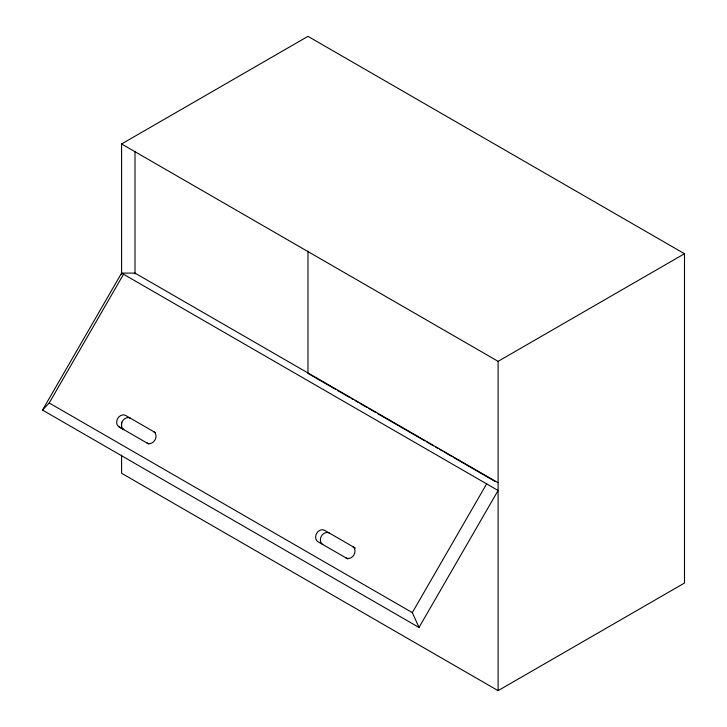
<?xml version="1.0" encoding="UTF-8"?>
<svg xmlns="http://www.w3.org/2000/svg" width="727" height="727" viewBox="0 0 727 727"><rect width="100%" height="100%" fill="white"/><g stroke="black" fill="none" stroke-linecap="round" stroke-linejoin="round"><path stroke-width="1.09" d="M121.582 273.107L498.104 490.489L419.025 627.456L42.502 410.073L121.582 273.107L135.004 273.107L498.104 482.737M42.502 410.073L49.209 402.994L123.545 274.243M419.025 627.456L412.309 612.625L486.645 483.873M121.582 274.552L121.582 143.964L307.975 36.35L684.498 253.732L684.498 583.036L498.104 690.65L121.582 473.268L121.582 455.102M121.582 143.964L498.104 361.346L684.498 253.732M335.456 389.263L307.975 373.405L307.975 251.124M337.419 390.399L349.196 397.196M351.159 398.332L353.122 399.468M355.085 400.595L358.029 402.295M359.992 403.43L366.862 407.402M368.825 408.529L375.695 412.5M377.658 413.627L424.759 440.826M426.722 441.961L433.592 445.924M435.555 447.06L437.518 448.186M439.481 449.322L442.425 451.022M444.388 452.158L451.258 456.12M453.221 457.256L495.414 481.619M155.514 432.71L125.653 415.471A6.588 5.38 -60 0 0 117.701 418.488A6.588 5.38 -60 0 0 119.064 426.885L123.808 429.621A6.588 5.38 -60 0 1 122.445 421.224A6.588 5.38 -60 0 1 130.397 418.207M355.421 548.131L324.624 530.337A6.588 5.38 -60 0 0 316.663 533.354A6.588 5.38 -60 0 0 318.026 541.751L347.842 558.963M119.064 426.885L148.881 444.097M49.209 402.994L412.309 612.625M498.104 361.346L498.104 690.65M135.004 151.716L135.004 273.997M121.582 422.169L121.582 426.903M322.77 544.496A6.588 5.38 -60 0 1 321.407 536.099A6.588 5.38 -60 0 1 329.367 533.082M352.577 546.486A6.588 5.38 -60 0 1 353.94 554.883A6.588 5.38 -60 0 1 345.988 557.9M153.615 431.611A6.588 5.38 -60 0 1 154.978 440.008A6.588 5.38 -60 0 1 147.027 443.025"/></g></svg>
